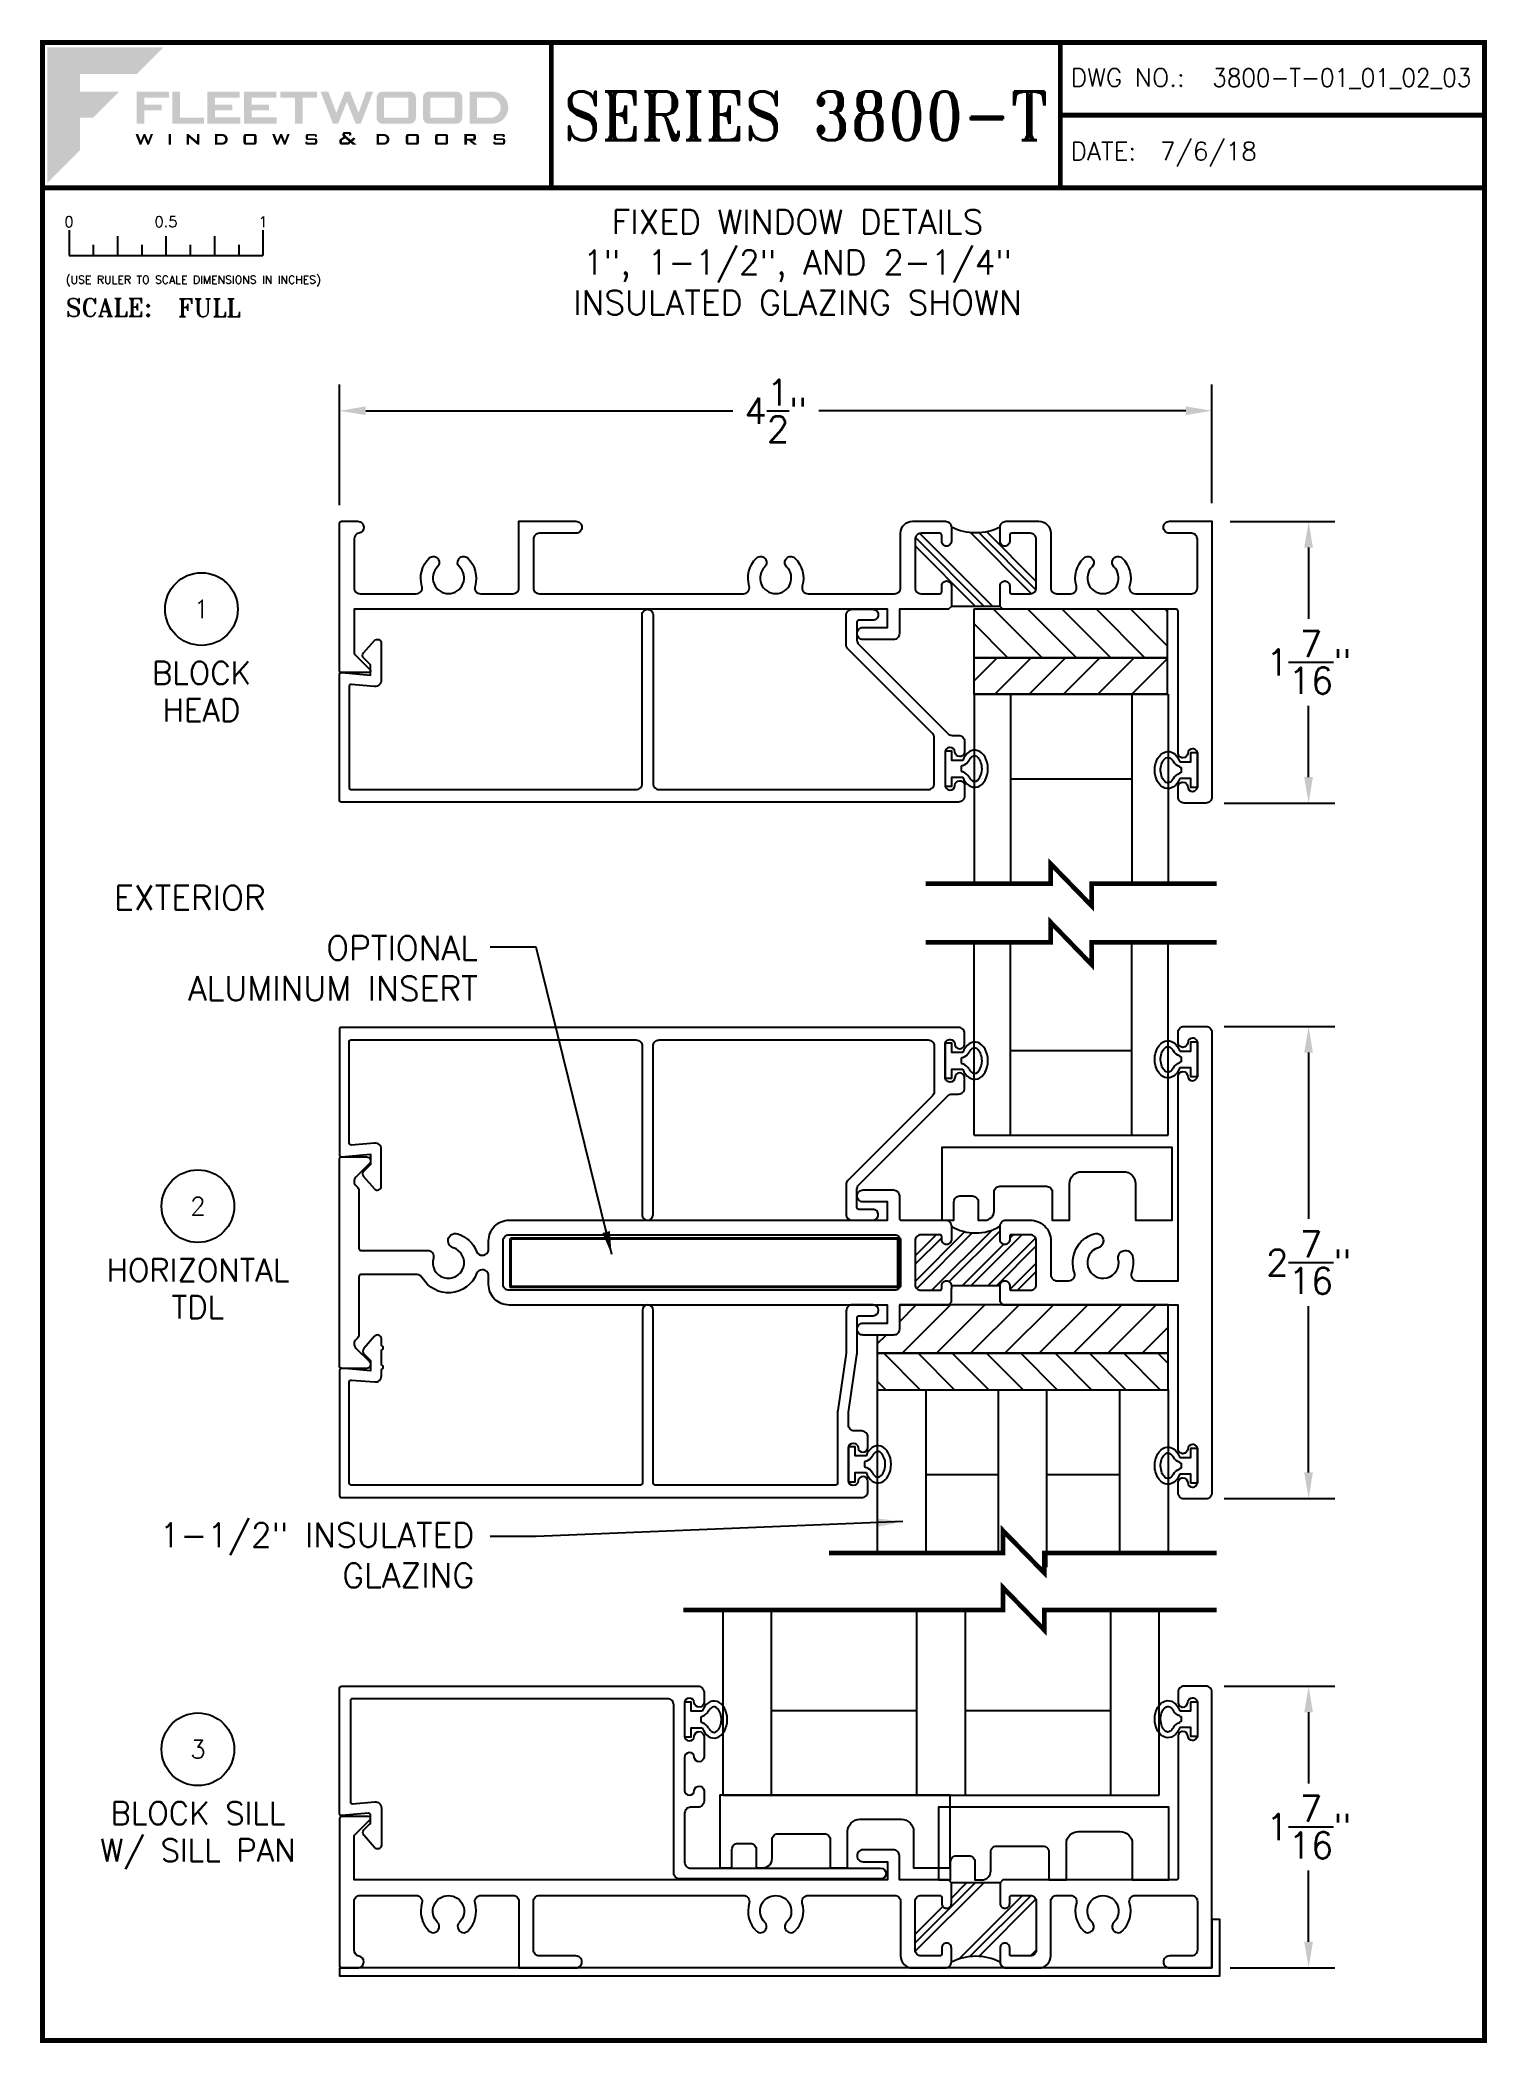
# Paper-space layout 'DETAIL 1 & 2 & 3' of a CAD drawing. Extents: x 0.3 to 7.8, y 0.1 to 10.4.
# The model-space entities are those that its viewports show. They can reach past a viewport. Long polylines and large blocks are cut down to what shows.
import ezdxf
from ezdxf.enums import TextEntityAlignment as Align

# ---------------------------------------------------------------- set-up
doc = ezdxf.new("R2010")
doc.units = 0
doc.header["$MEASUREMENT"] = 0
doc.layers.get('0').update_dxf_attribs({"linetype": 'CONTINUOUS'})
doc.layers.get('Defpoints').update_dxf_attribs({"linetype": 'CONTINUOUS'})
for name, color, linetype in [('ALUM-RED', 1, 'CONTINUOUS'), ('Ballons', 7, 'CONTINUOUS'), ('DIM', 7, 'CONTINUOUS'), ('FRAME', 1, 'CONTINUOUS'), ('GLASS', 7, 'CONTINUOUS'), ('MISC.', 7, 'CONTINUOUS'), ('PROFILE NUMBER', 150, 'CONTINUOUS'), ('SETTING BLOCKS', 7, 'CONTINUOUS'), ('SETTING_BLOCK', 4, 'CONTINUOUS'), ('TEXT', 7, 'CONTINUOUS')]:
    doc.layers.add(name, color=color, linetype=linetype)
doc.layers.add('VP', color=40, linetype='CONTINUOUS', plot=False)
doc.layers.get('VP').off()
doc.styles.add('ROMANS', font='romans')
doc.styles.add('ROMANT', font='romant')
doc.styles.add('SIMPLEX-094', font='simplex.shx', dxfattribs={"height": 0.094})
doc.styles.get("Standard").update_dxf_attribs({"font": 'simplex.shx'})
doc.dimstyles.new('FULL SCALE', dxfattribs={"dimscale": 0.75, "dimtxt": 0.18, "dimasz": 0.18, "dimexe": 0.18, "dimexo": 0.125, "dimgap": 0.09, "dimtad": 0, "dimtih": 1, "dimtoh": 1, "dimdec": 4, "dimzin": 0, "dimdsep": 46, "dimlunit": 4, "dimtxsty": 'Standard', "dimcen": 0.09, "dimadec": 0, "dimazin": 0, "dimtfac": 1, "dimtdec": 4, "dimtofl": 0, "dimtmove": 0, "dimatfit": 3, "dimfxl": 0, "dimtolj": 1, "dimtzin": 0, "dimarcsym": 0})
doc.dimstyles.new('WES', dxfattribs={"dimscale": 2, "dimtxt": 0.078, "dimasz": 0.06, "dimexe": 0.06, "dimexo": 0.031, "dimgap": 0.039, "dimtad": 0, "dimtih": 1, "dimtoh": 1, "dimdec": 4, "dimzin": 0, "dimdsep": 46, "dimlunit": 4, "dimtxsty": 'Standard', "dimcen": 0.09, "dimadec": 0, "dimazin": 0, "dimtfac": 1, "dimtdec": 4, "dimtofl": 0, "dimtmove": 0, "dimatfit": 3, "dimfxl": 0, "dimtolj": 1, "dimtzin": 0, "dimarcsym": 0})

# ---------------------------------------------------------------- blocks, each defined once
blk = doc.blocks.new('Fleetwood_Logo_6-10-15')
h = blk.add_hatch(color=154)
h.dxf.hatch_style = 1
h.paths.add_polyline_path([(0.2526, -0.0017), (0.0019, -0.0017), (0.0019, -0.2942), (0.0725, -0.2236), (0.0725, -0.1535), (0.1007, -0.1535), (0.1567, -0.0976), (0.0725, -0.0976), (0.0725, -0.0596), (0.1946, -0.0596)])
h = blk.add_hatch(color=251)
h.dxf.hatch_style = 1
h.paths.add_polyline_path([(0.2487, -0.1256), (0.2112, -0.1256), (0.2112, -0.1102), (0.2647, -0.1102), (0.2647, -0.0976), (0.1946, -0.0976), (0.1946, -0.1667), (0.2112, -0.1667), (0.2112, -0.1377), (0.2487, -0.1377)])
h = blk.add_hatch(color=251)
h.dxf.hatch_style = 1
h.paths.add_polyline_path([(0.2886, -0.0976), (0.272, -0.0976), (0.272, -0.1667), (0.3401, -0.1667), (0.3401, -0.1535), (0.2886, -0.1535)])
h = blk.add_hatch(color=251)
h.dxf.hatch_style = 1
h.paths.add_polyline_path([(0.4175, -0.0976), (0.3474, -0.0976), (0.3474, -0.1667), (0.4185, -0.1667), (0.4185, -0.1534), (0.364, -0.1534), (0.364, -0.1377), (0.4015, -0.1377), (0.4015, -0.1256), (0.364, -0.1256), (0.364, -0.1102), (0.4175, -0.1102)])
h = blk.add_hatch(color=251)
h.dxf.hatch_style = 1
h.paths.add_polyline_path([(0.4965, -0.0976), (0.4264, -0.0976), (0.4264, -0.1667), (0.4975, -0.1667), (0.4975, -0.1534), (0.443, -0.1534), (0.443, -0.1377), (0.4804, -0.1377), (0.4804, -0.1256), (0.443, -0.1256), (0.443, -0.1102), (0.4965, -0.1102)])
h = blk.add_hatch(color=251)
h.dxf.hatch_style = 1
h.paths.add_polyline_path([(0.5842, -0.0976), (0.5054, -0.0976), (0.5054, -0.1102), (0.5365, -0.1102), (0.5365, -0.1667), (0.5531, -0.1667), (0.5531, -0.1102), (0.5842, -0.1102)])
h = blk.add_hatch(color=251)
h.dxf.hatch_style = 1
h.paths.add_polyline_path([(0.6089, -0.0976), (0.5921, -0.0976), (0.6188, -0.1667), (0.63, -0.1667), (0.6489, -0.1192), (0.6679, -0.1667), (0.6789, -0.1667), (0.7056, -0.0976), (0.6908, -0.0976), (0.6742, -0.1433), (0.6558, -0.0976), (0.6446, -0.0976), (0.6261, -0.1433)])
h = blk.add_hatch(color=251)
h.dxf.hatch_style = 1
h.paths.add_polyline_path([(0.7853, -0.0976), (0.726, -0.0976, 0.414214), (0.7133, -0.1102), (0.7133, -0.154, 0.414214), (0.726, -0.1667), (0.7853, -0.1667, 0.414214), (0.798, -0.154), (0.798, -0.1102, 0.414214)])
h.paths.add_polyline_path([(0.7819, -0.1102), (0.7819, -0.154), (0.7294, -0.154), (0.7294, -0.1102)], flags=16)
h = blk.add_hatch(color=251)
h.dxf.hatch_style = 1
h.paths.add_polyline_path([(0.8856, -0.0976), (0.8262, -0.0976, 0.414214), (0.8136, -0.1102), (0.8136, -0.154, 0.414214), (0.8262, -0.1667), (0.8856, -0.1667, 0.414214), (0.8982, -0.154), (0.8982, -0.1102, 0.414214)])
h.paths.add_polyline_path([(0.8822, -0.1102), (0.8822, -0.154), (0.8296, -0.154), (0.8296, -0.1102)], flags=16)
h = blk.add_hatch(color=251)
h.dxf.hatch_style = 1
h.paths.add_polyline_path([(0.9632, -0.0976), (0.914, -0.0976), (0.914, -0.1667), (0.9632, -0.1667, 1)])
h.paths.add_polyline_path([(0.9301, -0.1102), (0.9593, -0.1102, -1), (0.9593, -0.154), (0.9301, -0.154)], flags=16)
h = blk.add_hatch(color=7)
h.dxf.hatch_style = 1
h.paths.add_polyline_path([(0.2301, -0.1891), (0.2251, -0.1891), (0.2196, -0.2043), (0.2134, -0.1891), (0.2097, -0.1891), (0.2035, -0.2043), (0.1978, -0.1891), (0.1922, -0.1891), (0.2011, -0.2121), (0.2048, -0.2121), (0.2112, -0.1963), (0.2175, -0.2121), (0.2212, -0.2121)])
h = blk.add_hatch(color=7)
h.dxf.hatch_style = 1
h.paths.add_polyline_path([(0.2691, -0.1891), (0.2637, -0.1891), (0.2637, -0.2118), (0.2637, -0.2121), (0.2691, -0.2121)])
h = blk.add_hatch(color=7)
h.dxf.hatch_style = 1
h.paths.add_polyline_path([(0.3077, -0.1964), (0.3259, -0.2121), (0.3298, -0.2121), (0.3298, -0.1891), (0.325, -0.1891), (0.325, -0.2047), (0.3067, -0.1891), (0.3029, -0.1891), (0.3029, -0.2121), (0.3077, -0.2121)])
h = blk.add_hatch(color=7)
h.dxf.hatch_style = 1
h.paths.add_polyline_path([(0.3801, -0.1891), (0.3637, -0.1891), (0.3637, -0.2121), (0.3801, -0.2121, 1)])
h.paths.add_polyline_path([(0.3691, -0.2079), (0.3691, -0.1933), (0.3788, -0.1933, -1), (0.3788, -0.2079)], flags=16)
h = blk.add_hatch(color=7)
h.dxf.hatch_style = 1
h.paths.add_polyline_path([(0.4537, -0.2079), (0.4537, -0.1933, 0.414214), (0.4495, -0.1891), (0.4297, -0.1891, 0.414214), (0.4255, -0.1933), (0.4255, -0.2079, 0.414214), (0.4297, -0.2121), (0.4495, -0.2121, 0.414214)])
h.paths.add_polyline_path([(0.4308, -0.2079), (0.4308, -0.1933), (0.4484, -0.1933), (0.4484, -0.2079)], flags=16)
h = blk.add_hatch(color=7)
h.dxf.hatch_style = 1
h.paths.add_polyline_path([(0.5253, -0.1891), (0.5203, -0.1891), (0.5148, -0.2043), (0.5087, -0.1891), (0.5049, -0.1891), (0.4988, -0.2043), (0.493, -0.1891), (0.4874, -0.1891), (0.4963, -0.2121), (0.5001, -0.2121), (0.5064, -0.1963), (0.5127, -0.2121), (0.5164, -0.2121)])
h = blk.add_hatch(color=7)
h.dxf.hatch_style = 1
h.paths.add_polyline_path([(0.5801, -0.1891), (0.5643, -0.1891, 0.414214), (0.56, -0.1933), (0.56, -0.1981, 0.414214), (0.5643, -0.2024), (0.58, -0.2024), (0.58, -0.2078), (0.5637, -0.2078), (0.5637, -0.2052), (0.5591, -0.2062), (0.5591, -0.2078, 0.414214), (0.5634, -0.2121), (0.5805, -0.2121, 0.414214), (0.5848, -0.2078), (0.5848, -0.2024, 0.414214), (0.5805, -0.1982), (0.5648, -0.1982), (0.5648, -0.193), (0.5798, -0.193), (0.5798, -0.1958), (0.5843, -0.1948), (0.5843, -0.1933, 0.414214)])
h = blk.add_hatch(color=7)
h.dxf.hatch_style = 1
h.paths.add_polyline_path([(0.645, -0.1913, -0.222262), (0.6447, -0.1906), (0.6447, -0.1892), (0.6535, -0.1892), (0.6535, -0.193), (0.6587, -0.1918), (0.6587, -0.189, 0.414214), (0.6544, -0.1847), (0.6437, -0.1847, 0.414214), (0.6394, -0.189), (0.6394, -0.1922, 0.222262), (0.6407, -0.1948), (0.6415, -0.1955), (0.6345, -0.1998, 0.260684), (0.6329, -0.2027), (0.6329, -0.2078, 0.414214), (0.6372, -0.2121), (0.6514, -0.2121, 0.17577), (0.6536, -0.2113), (0.657, -0.2085), (0.6614, -0.2121), (0.6699, -0.2121), (0.6613, -0.2049), (0.6676, -0.1997), (0.6637, -0.1964), (0.6574, -0.2017)])
h.paths.add_polyline_path([(0.6532, -0.2052), (0.6509, -0.2072, -0.17577), (0.6502, -0.2074), (0.6382, -0.2074), (0.6382, -0.2033, -0.260684), (0.6387, -0.2025), (0.6451, -0.1985)], flags=16)
h = blk.add_hatch(color=7)
h.dxf.hatch_style = 1
h.paths.add_polyline_path([(0.7294, -0.1891), (0.713, -0.1891), (0.713, -0.2121), (0.7294, -0.2121, 1)])
h.paths.add_polyline_path([(0.7184, -0.2079), (0.7184, -0.1933), (0.7281, -0.1933, -1), (0.7281, -0.2079)], flags=16)
h = blk.add_hatch(color=7)
h.dxf.hatch_style = 1
h.paths.add_polyline_path([(0.8045, -0.2079), (0.8045, -0.1933, 0.414214), (0.8003, -0.1891), (0.7805, -0.1891, 0.414214), (0.7763, -0.1933), (0.7763, -0.2079, 0.414214), (0.7805, -0.2121), (0.8003, -0.2121, 0.414214)])
h.paths.add_polyline_path([(0.7816, -0.2079), (0.7816, -0.1933), (0.7992, -0.1933), (0.7992, -0.2079)], flags=16)
h = blk.add_hatch(color=7)
h.dxf.hatch_style = 1
h.paths.add_polyline_path([(0.8678, -0.2079), (0.8678, -0.1933, 0.414214), (0.8636, -0.1891), (0.8438, -0.1891, 0.414214), (0.8396, -0.1933), (0.8396, -0.2079, 0.414214), (0.8438, -0.2121), (0.8636, -0.2121, 0.414214)])
h.paths.add_polyline_path([(0.8449, -0.2079), (0.8449, -0.1933), (0.8624, -0.1933), (0.8624, -0.2079)], flags=16)
h = blk.add_hatch(color=7)
h.dxf.hatch_style = 1
h.paths.add_polyline_path([(0.9277, -0.1993), (0.9277, -0.1933, 0.414214), (0.9235, -0.1891), (0.9028, -0.1891), (0.9028, -0.2121), (0.9082, -0.2121), (0.9082, -0.2035), (0.9131, -0.2035), (0.9224, -0.2121), (0.9303, -0.2121), (0.9197, -0.2035), (0.9235, -0.2035, 0.414214)])
h.paths.add_polyline_path([(0.9082, -0.1993), (0.9082, -0.1933), (0.9214, -0.1933, -0.414214), (0.9224, -0.1943), (0.9224, -0.1983, -0.414214), (0.9214, -0.1993)], flags=16)
h = blk.add_hatch(color=7)
h.dxf.hatch_style = 1
h.paths.add_polyline_path([(0.9867, -0.1982), (0.971, -0.1982), (0.971, -0.193), (0.9859, -0.193), (0.9859, -0.1958), (0.9905, -0.1948), (0.9905, -0.1933, 0.414214), (0.9863, -0.1891), (0.9705, -0.1891, 0.414214), (0.9662, -0.1933), (0.9662, -0.1981, 0.414214), (0.9705, -0.2024), (0.9862, -0.2024), (0.9862, -0.2078), (0.9699, -0.2078), (0.9699, -0.2052), (0.9653, -0.2062), (0.9653, -0.2078, 0.414214), (0.9696, -0.2121), (0.9867, -0.2121, 0.414214), (0.991, -0.2078), (0.991, -0.2024, 0.414214)])
blk = doc.blocks.new('A-SIZE_P')
at = {"const_width": 0.025}
blk.add_lwpolyline([(0.313, 0.125), (7.751, 0.125), (7.751, 10.437), (0.313, 10.437)], close=True, dxfattribs=at)
for points in [[(2.938, 10.437), (2.938, 9.687)], [(5.563, 10.437), (5.563, 9.687)], [(5.563, 10.062), (7.751, 10.062)], [(0.313, 9.687), (7.751, 9.687)]]:
    blk.add_lwpolyline(points, dxfattribs=at)
at = {"xscale": 2.387023416083395, "yscale": 2.387023416083395, "zscale": 2.387023416083395}
blk.add_blockref('Fleetwood_Logo_6-10-15', (0.334, 10.416), dxfattribs=at)
for s, style, p in [('DWG NO.:', 'SIMPLEX-094', (5.617, 10.209)), ('DATE:', 'SIMPLEX-094', (5.616, 9.829)), ('SCALE:', 'ROMANT', (0.433, 9.022))]:
    blk.add_text(s, height=0.094, dxfattribs=dict(style=style)).set_placement(p)
for tag, p, style in [('DWG_NO', (6.346, 10.209), 'SIMPLEX-094'), ('DATE', (6.077, 9.829), 'SIMPLEX-094'), ('SCALE', (1.011, 9.02), 'ROMANT')]:
    blk.add_attdef(tag, p, '', height=0.094, dxfattribs=dict(style=style))
for tag, height, style, width, p, p2 in [('DWG_NO_F', 0.094, 'SIMPLEX-094', 1.745692, (6.347, 10.209), (7.683, 10.209)), ('PRODUCT', 0.25, 'ROMANT', 1.390728, (3.001, 9.934), (5.5, 9.934))]:
    blk.add_attdef(tag, text='', height=height, dxfattribs=dict(style=style, width=width)).set_placement(p, p2, align=Align.FIT)
blk = doc.blocks.new('*D119')
at = {"layer": 'Defpoints', "color": 0}
for p in [(6.314, 5.359), (6.314, 2.922), (6.844, 2.922)]:
    blk.add_point(p, dxfattribs=at)
at = {"layer": 'DIM', "color": 0, "lineweight": -2}
for p, q in [((6.408, 5.359), (6.979, 5.359)), ((6.844, 5.224), (6.844, 4.365)), ((6.844, 3.057), (6.844, 3.915)), ((6.408, 2.922), (6.979, 2.922))]:
    blk.add_line(p, q, dxfattribs=at)
at = {"layer": 'DIM', "color": 0}
for points in [[(6.821, 5.224), (6.866, 5.224), (6.844, 5.359)], [(6.821, 3.057), (6.866, 3.057), (6.844, 2.922)]]:
    blk.add_solid(points, dxfattribs=at)
at = {"layer": 'DIM', "color": 0, "insert": (6.844, 4.14), "char_height": 0.135, "attachment_point": 5}
blk.add_mtext('\\A1;2{\\H1.000000x;\\S7/16;}"', dxfattribs=at)
blk = doc.blocks.new('*D120')
at = {"layer": 'Defpoints', "color": 0}
for p in [(6.314, 1.954), (6.345, 0.5), (6.844, 0.5)]:
    blk.add_point(p, dxfattribs=at)
at = {"layer": 'DIM', "color": 0, "lineweight": -2}
for p, q in [((6.408, 1.954), (6.979, 1.954)), ((6.844, 1.819), (6.844, 1.452)), ((6.844, 0.635), (6.844, 1.002)), ((6.439, 0.5), (6.979, 0.5))]:
    blk.add_line(p, q, dxfattribs=at)
at = {"layer": 'DIM', "color": 0}
for points in [[(6.821, 1.819), (6.866, 1.819), (6.844, 1.954)], [(6.821, 0.635), (6.866, 0.635), (6.844, 0.5)]]:
    blk.add_solid(points, dxfattribs=at)
at = {"layer": 'DIM', "color": 0, "insert": (6.844, 1.227), "char_height": 0.135, "attachment_point": 5}
blk.add_mtext('\\A1;1{\\H1x;\\S7/16;}"', dxfattribs=at)
blk = doc.blocks.new('*D121')
at = {"layer": 'Defpoints', "color": 0}
for p in [(6.345, 7.965), (6.314, 6.511), (6.844, 6.511)]:
    blk.add_point(p, dxfattribs=at)
at = {"layer": 'DIM', "color": 0, "lineweight": -2}
for p, q in [((6.439, 7.965), (6.979, 7.965)), ((6.844, 7.83), (6.844, 7.463)), ((6.844, 6.646), (6.844, 7.013)), ((6.408, 6.511), (6.979, 6.511))]:
    blk.add_line(p, q, dxfattribs=at)
at = {"layer": 'DIM', "color": 0}
for points in [[(6.821, 7.83), (6.866, 7.83), (6.844, 7.965)], [(6.821, 6.646), (6.866, 6.646), (6.844, 6.511)]]:
    blk.add_solid(points, dxfattribs=at)
at = {"layer": 'DIM', "color": 0, "insert": (6.844, 7.238), "char_height": 0.135, "attachment_point": 5}
blk.add_mtext('\\A1;1{\\H1.000000x;\\S7/16;}"', dxfattribs=at)
blk = doc.blocks.new('*D122')
at = {"layer": 'Defpoints', "color": 0}
for p in [(6.345, 8.536), (6.345, 7.965), (1.845, 7.955)]:
    blk.add_point(p, dxfattribs=at)
at = {"layer": 'DIM', "color": 0, "lineweight": -2}
for p, q in [((1.845, 8.049), (1.845, 8.671)), ((6.345, 8.059), (6.345, 8.671)), ((1.98, 8.536), (3.873, 8.536)), ((6.21, 8.536), (4.317, 8.536))]:
    blk.add_line(p, q, dxfattribs=at)
at = {"layer": 'DIM', "color": 0}
for points in [[(1.98, 8.559), (1.98, 8.514), (1.845, 8.536)], [(6.21, 8.559), (6.21, 8.514), (6.345, 8.536)]]:
    blk.add_solid(points, dxfattribs=at)
at = {"layer": 'DIM', "color": 0, "insert": (4.095, 8.536), "char_height": 0.135, "attachment_point": 5}
blk.add_mtext('\\A1;4{\\H1.000000x;\\S1/2;}"', dxfattribs=at)
blk = doc.blocks.new('sectball')
blk.add_circle((0, 0), 0.125)
blk.add_attdef('NO', text='', height=0.062).set_placement((0, 0), align=Align.MIDDLE_CENTER)
for tag, p in [('LINE1', (0, -0.2588)), ('LINE2', (0, -0.3864)), ('LINE3', (0, -0.5214))]:
    blk.add_attdef(tag, text='', height=0.078).set_placement(p, align=Align.CENTER)
blk = doc.blocks.new('Full')
for p, q in [((0.137, -0.219), (0.137, -0.35)), ((0.262, -0.294), (0.262, -0.35)), ((0.387, -0.249), (0.387, -0.35)), ((0.512, -0.294), (0.512, -0.35)), ((0.637, -0.249), (0.637, -0.35)), ((0.762, -0.294), (0.762, -0.35)), ((0.887, -0.249), (0.887, -0.35)), ((1.012, -0.294), (1.012, -0.35)), ((1.137, -0.219), (1.137, -0.35)), ((0.137, -0.35), (1.137, -0.35))]:
    blk.add_line(p, q)
for s, p in [('0', (0.137, -0.219)), ('0.5', (0.637, -0.219)), ('1', (1.137, -0.219))]:
    blk.add_text(s, height=0.055).set_placement(p, align=Align.BOTTOM_CENTER)
at = {"style": 'ROMANS'}
blk.add_text('(USE RULER TO SCALE DIMENSIONS IN INCHES)', height=0.04115, dxfattribs=at).set_placement((0.12, -0.495))
blk = doc.blocks.new('3801 1 INCH GLASS STOP')
blk.add_lwpolyline([(2.741, 0.327, -0.414214), (2.769, 0.299, -0.414214), (2.741, 0.271), (2.669, 0.271, 0.414214), (2.659, 0.261), (2.659, 0.167, 0.198912), (2.668, 0.145), (3.128, -0.315, 0.198912), (3.15, -0.324), (3.183, -0.324, -0.414214), (3.214, -0.355), (3.214, -0.408, -0.414214), (3.189, -0.433, -0.399638), (3.164, -0.41, 0.400364), (3.139, -0.386, 0.414214), (3.114, -0.411), (3.114, -0.581, 0.414214), (3.139, -0.606), (3.139, -0.606, 0.399638), (3.164, -0.582, -0.399638), (3.189, -0.558, -0.414214), (3.214, -0.583), (3.214, -0.637, -0.414214), (3.183, -0.668), (-0.001, -0.668, -0.414214), (-0.011, -0.658), (-0.011, -0.01, -0.440011), (0, 0), (0.149, -0.013), (0.149, 0.04), (0.115, 0.074, -0.395486), (0.114, 0.102), (0.17, 0.165, -0.691708), (0.205, 0.152), (0.205, -0.04, -0.440011), (0.171, -0.071), (0.05, -0.061, 0.440011), (0.039, -0.071), (0.039, -0.593, 0.414214), (0.049, -0.603), (1.52, -0.603, 0.414214), (1.551, -0.572), (1.551, 0.299, -0.414214), (1.579, 0.327, -0.414214), (1.607, 0.299), (1.607, -0.572, 0.414214), (1.638, -0.603), (3.027, -0.603, 0.414214), (3.058, -0.572), (3.058, -0.337, 0.198912), (3.049, -0.315), (2.612, 0.122, -0.198912), (2.603, 0.144), (2.603, 0.296, -0.414214), (2.634, 0.327)], format="xyb", close=True)
blk = doc.blocks.new('3806 MULLION')
h = blk.add_hatch()
h.set_pattern_fill('ANSI32', color=256, scale=0.25, style=0)
h.set_pattern_definition([(45, (-1.96831, -4.979215), (-0.0662913, 0.0662913), []), (45, (-1.92411, -4.979215), (-0.0662913, 0.0662913), [])])
h.paths.add_polyline_path([(-1.369, 0.094, -0.414214), (-1.394, 0.118), (-1.394, 0.134, 0.414214), (-1.404, 0.144), (-1.5, 0.144, 0.414214), (-1.531, 0.113), (-1.531, -0.113, 0.414214), (-1.5, -0.143), (-1.404, -0.143, 0.414214), (-1.394, -0.133), (-1.394, -0.118, -0.414214), (-1.369, -0.094, -0.414214), (-1.344, -0.118), (-1.093, -0.118, -0.414214), (-1.068, -0.094, -0.414214), (-1.043, -0.118), (-1.043, -0.133, 0.414214), (-1.033, -0.143), (-0.937, -0.143, 0.414214), (-0.906, -0.113), (-0.906, 0.113, 0.414214), (-0.937, 0.144), (-1.033, 0.144, 0.414214), (-1.043, 0.134), (-1.043, 0.118, -0.414214), (-1.068, 0.094, -0.414214), (-1.093, 0.118), (-1.093, 0.188, -0.275826), (-1.344, 0.188), (-1.344, 0.118, -0.414214)])
for p, q in [((-1.344, -0.118), (-1.093, -0.118)), ((-1.344, -0.203), (-1.344, -0.133))]:
    blk.add_line(p, q)
for points in [[(-1.093, -0.133), (-1.093, -0.118, -0.414214), (-1.068, -0.094, -0.414214), (-1.043, -0.118), (-1.043, -0.133, 0.414214), (-1.033, -0.143), (-0.937, -0.143, 0.414214), (-0.906, -0.113), (-0.906, 0.113, 0.414214), (-0.937, 0.144), (-1.033, 0.144, 0.414214), (-1.043, 0.134), (-1.043, 0.118, -0.414214), (-1.068, 0.094, -0.414214), (-1.093, 0.118), (-1.093, 0.188, -0.414214), (-1.062, 0.219), (-0.937, 0.219, -0.414214), (-0.831, 0.113), (-0.831, -0.062, 0.414214), (-0.8, -0.094), (-0.738, -0.094, 0.517938), (-0.709, -0.052, -0.42659), (-0.608, 0.149, -0.510157), (-0.56, 0.113), (-0.56, 0.112, -0.323599), (-0.586, 0.077, 2.284894), (-0.483, 0.018, -0.323599), (-0.466, 0.058), (-0.465, 0.058, -0.510157), (-0.41, 0.035, -0.142368), (-0.415, -0.052, 0.517938), (-0.386, -0.094), (-0.175, -0.094), (-0.175, 0.91), (-0.175, 0.961, -0.414214), (-0.15, 0.986, -0.399638), (-0.125, 0.962, 0.399638), (-0.1, 0.939), (-0.1, 0.939, 0.414214), (-0.075, 0.964), (-0.075, 1.134, 0.414214), (-0.1, 1.159), (-0.1, 1.159, 0.399638), (-0.125, 1.135, -0.399638), (-0.15, 1.111), (-0.15, 1.111, -0.414214), (-0.175, 1.136), (-0.175, 1.188, -0.414214), (-0.144, 1.219), (-0.031, 1.219, -0.414214), (0, 1.188), (0, 0), (0, -1.188, -0.414214), (-0.031, -1.219), (-0.144, -1.219, -0.414214), (-0.175, -1.188), (-0.175, -1.136, -0.414214), (-0.15, -1.111), (-0.15, -1.111, -0.399638), (-0.125, -1.135, 0.399638), (-0.1, -1.159), (-0.1, -1.159, 0.414214), (-0.075, -1.133), (-0.075, -0.964, 0.414214), (-0.1, -0.938), (-0.1, -0.938, 0.399638), (-0.125, -0.962, -0.399638), (-0.15, -0.986, -0.414214), (-0.175, -0.961), (-0.175, -0.909), (-0.175, -0.219), (-1.078, -0.219), (-1.093, -0.203)], [(-3.625, -0.143, -0.414214), (-3.656, -0.113), (-3.656, 0.113, -0.414214), (-3.625, 0.144), (-1.637, 0.144, -0.414214), (-1.606, 0.113), (-1.606, -0.113, -0.414214), (-1.637, -0.143)]]:
    blk.add_lwpolyline(points, format="xyb", close=True)
blk.add_lwpolyline([(-1.344, -0.203), (-1.359, -0.219), (-1.612, -0.219), (-1.612, -0.344, -0.414214), (-1.643, -0.374), (-1.799, -0.374, -0.414214), (-1.83, -0.344, -0.414214), (-1.799, -0.312), (-1.674, -0.312), (-1.674, -0.219), (-3.625, -0.219, -0.414214), (-3.731, -0.113), (-3.731, -0.068, 0.414214), (-3.762, -0.037), (-3.764, -0.037, 0.308174), (-3.793, -0.057, -0.627979), (-4.073, -0.078, 0.267949), (-4.1, -0.062), (-4.39, -0.062, 0.414214), (-4.4, -0.072), (-4.4, -0.37, -0.237131), (-4.413, -0.395, 0.457629), (-4.416, -0.441), (-4.346, -0.511, -0.668179), (-4.36, -0.546), (-4.49, -0.546, -0.414214), (-4.5, -0.535), (-4.5, 0), (-4.5, 0.536, -0.414214), (-4.49, 0.546), (-4.36, 0.546, -0.668179), (-4.346, 0.511), (-4.416, 0.441, 0.457629), (-4.413, 0.395, -0.237131), (-4.4, 0.37), (-4.4, 0.073, 0.414214), (-4.39, 0.063), (-4.045, 0.063, -0.500407), (-4.016, 0.023, 2.386509), (-3.914, 0.077, -0.326072), (-3.94, 0.113, -0.502305), (-3.892, 0.149, -0.227368), (-3.793, 0.057, 0.308174), (-3.764, 0.038), (-3.762, 0.038, 0.414214), (-3.731, 0.069), (-3.731, 0.113, -0.414214), (-3.625, 0.219), (-1.674, 0.219), (-1.674, 0.313), (-1.799, 0.313, -0.414214), (-1.83, 0.344, -0.414214), (-1.799, 0.375), (-1.643, 0.375, -0.414214), (-1.612, 0.344), (-1.612, 0.228, 0.414214), (-1.602, 0.219), (-1.375, 0.219, -0.414214), (-1.344, 0.188), (-1.344, 0.118, -0.414214), (-1.369, 0.094, -0.414214), (-1.394, 0.118), (-1.394, 0.134, 0.414214), (-1.404, 0.144), (-1.5, 0.144, 0.414214), (-1.531, 0.113), (-1.531, -0.113, 0.414214), (-1.5, -0.143), (-1.404, -0.143, 0.414214), (-1.394, -0.133), (-1.394, -0.118, -0.414214), (-1.369, -0.094, -0.414214), (-1.344, -0.118), (-1.344, -0.133)], format="xyb")
blk.add_arc((-1.219, 0.398), 0.245, 239.1595, 300.8405)
blk = doc.blocks.new('A$C3BF656AD')
at = {"layer": 'SETTING BLOCKS'}
h = blk.add_hatch(dxfattribs=at)
h.set_pattern_fill('ANSI31', color=256, scale=0.25, angle=90, style=0)
h.set_pattern_definition([(135, (0.820812, -8.054306), (-0.02209709, -0.02209709), [])])
h.paths.add_polyline_path([(0, 0.0625), (0.25, 0.0625), (0.25, 0.1095), (0, 0.1095)])
h = blk.add_hatch(dxfattribs=at)
h.set_pattern_fill('ANSI31', color=256, scale=0.25, style=0)
h.set_pattern_definition([(45, (-2.098375, -8.085556), (-0.02209709, 0.02209709), [])])
h.paths.add_polyline_path([(0, 0), (0.25, 0), (0.25, 0.0625), (0, 0.0625)])
for points in [[(0, 0.0625), (0, 0.1095), (0.25, 0.1095), (0.25, 0.0625)], [(0, 0), (0, 0.0625), (0.25, 0.0625), (0.25, 0)]]:
    blk.add_lwpolyline(points, close=True, dxfattribs=at)
blk = doc.blocks.new('*U144')
at = {"layer": 'PROFILE NUMBER', "color": 5}
for p, q in [((-0.016, 0.092), (-0.013, 0.083)), ((-0.013, 0.083), (0.013, 0.083)), ((0.013, 0.083), (0.016, 0.092))]:
    blk.add_line(p, q, dxfattribs=at)
blk.add_lwpolyline([(-0.043, 0.091), (-0.043, 0.034), (-0.09, 0.034), (-0.09, 0), (0.09, 0), (0.09, 0.034), (0.043, 0.034), (0.043, 0.091)], dxfattribs=at)
for centre, start, end in [((-0.073, 0.071), 19.8289, 61.175), ((0.073, 0.071), 118.7633, 160.1945)]:
    blk.add_arc(centre, 0.06, start, end, dxfattribs=at)
blk.add_ellipse((0, 0.152), major_axis=(-0.0958, 0), ratio=0.712114, start_param=2.033109, end_param=7.391692, dxfattribs=at)
blk.add_open_spline([(0.044, 0.124), (0.053, 0.129), (0.059, 0.135), (0.069, 0.15), (0.068, 0.157), (0.049, 0.179), (0.027, 0.189), (-0.021, 0.191), (-0.045, 0.181), (-0.067, 0.16), (-0.068, 0.152), (-0.061, 0.137), (-0.054, 0.129), (-0.044, 0.124)], degree=3, knots=[2.2211, 2.2211, 2.2211, 2.2211, 2.727733, 2.727733, 3.7005, 3.7005, 4.673268, 4.673268, 5.646035, 5.646035, 6.618803, 6.618803, 7.203997, 7.203997, 7.203997, 7.203997], dxfattribs=at)
blk = doc.blocks.new('3809 BLOCK FRAME')
h = blk.add_hatch()
h.set_pattern_fill('PLAST', color=256, angle=45, style=0)
h.set_pattern_definition([(45, (-4.25098, -6.643), (-0.176777, 0.176777), []), (45, (-4.27308, -6.6209), (-0.176777, 0.176777), []), (45, (-4.29517, -6.5988), (-0.176777, 0.176777), [])])
edge = h.paths.add_edge_path()
edge.add_arc((-0.937, 0.093), 0.031, 270, 360, ccw=False)
edge.add_line((-0.937, 0.062), (-1.033, 0.062))
edge.add_arc((-1.033, 0.072), 0.01, 180, 270, ccw=False)
edge.add_line((-1.043, 0.072), (-1.043, 0.103))
edge.add_arc((-1.068, 0.103), 0.025, 360, 450)
edge.add_arc((-1.068, 0.103), 0.025, 90, 180)
edge.add_line((-1.093, 0.103), (-1.093, 0.031))
edge.add_arc((-1.218, -0.221), 0.281, 63.5092, 116.4908)
edge.add_line((-1.344, 0.031), (-1.344, 0.103))
edge.add_arc((-1.369, 0.103), 0.025, 0, 90)
edge.add_arc((-1.369, 0.103), 0.025, 90, 180)
edge.add_line((-1.394, 0.103), (-1.394, 0.072))
edge.add_arc((-1.404, 0.072), 0.01, 270, 360, ccw=False)
edge.add_line((-1.404, 0.062), (-1.5, 0.062))
edge.add_arc((-1.5, 0.093), 0.031, 180, 270, ccw=False)
edge.add_line((-1.531, 0.093), (-1.531, 0.343))
edge.add_arc((-1.5, 0.343), 0.031, 90, 180, ccw=False)
edge.add_line((-1.5, 0.374), (-1.404, 0.374))
edge.add_arc((-1.404, 0.364), 0.01, 0, 90, ccw=False)
edge.add_line((-1.394, 0.364), (-1.394, 0.333))
edge.add_arc((-1.369, 0.333), 0.025, 180, 270)
edge.add_arc((-1.369, 0.333), 0.025, 270, 360)
edge.add_line((-1.344, 0.333), (-1.344, 0.439))
edge.add_line((-1.344, 0.439), (-1.093, 0.439))
edge.add_line((-1.093, 0.439), (-1.093, 0.333))
edge.add_arc((-1.068, 0.333), 0.025, 180, 270)
edge.add_arc((-1.068, 0.333), 0.025, 270, 360)
edge.add_line((-1.043, 0.333), (-1.043, 0.364))
edge.add_arc((-1.033, 0.364), 0.01, 90, 180, ccw=False)
edge.add_line((-1.033, 0.374), (-0.937, 0.374))
edge.add_arc((-0.937, 0.343), 0.031, 0, 90, ccw=False)
edge.add_line((-0.906, 0.343), (-0.906, 0.093))
blk.add_line((-1.093, 0.439), (-1.344, 0.439))
for points in [[(-1.093, 0.439), (-1.093, 0.333, 0.414214), (-1.068, 0.308, 0.414214), (-1.043, 0.333), (-1.043, 0.364, -0.414214), (-1.033, 0.374), (-0.937, 0.374, -0.414214), (-0.906, 0.343), (-0.906, 0.093, -0.414214), (-0.937, 0.062), (-1.033, 0.062, -0.414214), (-1.043, 0.072), (-1.043, 0.103, 0.414214), (-1.068, 0.128), (-1.068, 0.128, 0.414214), (-1.093, 0.103), (-1.093, 0.031, 0.414214), (-1.062, 0), (-0.893, 0, 0.414214), (-0.831, 0.062), (-0.831, 0.343, -0.414214), (-0.8, 0.374), (-0.729, 0.374, -0.5024), (-0.699, 0.334, 0.280293), (-0.661, 0.19, 0.498955), (-0.613, 0.198), (-0.613, 0.198, 0.334263), (-0.618, 0.235, -2.470836), (-0.506, 0.235, 0.334263), (-0.511, 0.198, 0.498955), (-0.463, 0.19, 0.280293), (-0.425, 0.334, -0.5024), (-0.395, 0.374), (-0.106, 0.374, -0.414214), (-0.075, 0.343), (-0.075, 0.093, -0.414214), (-0.106, 0.062), (-0.219, 0.062, 0.414214), (-0.25, 0.031, 0.414214), (-0.219, 0), (0, 0), (0, 1.423, 0.414214), (-0.031, 1.454), (-0.144, 1.454, 0.414214), (-0.175, 1.423), (-0.175, 1.371, 0.414214), (-0.15, 1.346), (-0.15, 1.346, 0.399638), (-0.125, 1.37, -0.399638), (-0.1, 1.394), (-0.1, 1.394, -0.414214), (-0.075, 1.369), (-0.075, 1.199, -0.414214), (-0.1, 1.174), (-0.1, 1.174, -0.399638), (-0.125, 1.198, 0.399638), (-0.15, 1.221, 0.414214), (-0.175, 1.196), (-0.175, 0.464, -0.414214), (-0.185, 0.454), (-1.078, 0.454), (-1.093, 0.439)], [(-1.344, 0.439), (-1.344, 0.439), (-1.359, 0.454), (-1.612, 0.454), (-1.612, 0.579, 0.414214), (-1.643, 0.61), (-1.799, 0.61, 0.414214), (-1.83, 0.579, 0.414214), (-1.799, 0.548), (-1.674, 0.548), (-1.674, 0.454), (-4.425, 0.454), (-4.425, 0.678, -0.198912), (-4.422, 0.685), (-4.343, 0.764, 0.668179), (-4.35, 0.781), (-4.49, 0.781, 0.414214), (-4.5, 0.771), (-4.5, 0.01, 0.414214), (-4.49, 0), (-4.406, 0, 0.414214), (-4.375, 0.031, 0.358249), (-4.4, 0.061, -0.358249), (-4.425, 0.092), (-4.425, 0.343, -0.414214), (-4.394, 0.374), (-4.105, 0.374, -0.5024), (-4.075, 0.334, 0.280293), (-4.037, 0.19, 0.498955), (-3.989, 0.198, 0.334263), (-3.994, 0.235, -2.470836), (-3.882, 0.235, 0.334263), (-3.887, 0.198, 0.498955), (-3.839, 0.19, 0.280293), (-3.801, 0.334, -0.5024), (-3.771, 0.374), (-3.606, 0.374, -0.414214), (-3.575, 0.343), (-3.575, 0), (-3.281, 0, 0.414214), (-3.25, 0.031, 0.414214), (-3.281, 0.062), (-3.469, 0.062, -0.414214), (-3.5, 0.093), (-3.5, 0.343, -0.414214), (-3.469, 0.374), (-2.417, 0.374, -0.5024), (-2.387, 0.334, 0.280293), (-2.349, 0.19, 0.498955), (-2.301, 0.198, 0.334263), (-2.306, 0.235, -2.470836), (-2.194, 0.235, 0.334263), (-2.199, 0.198, 0.498955), (-2.151, 0.19, 0.280293), (-2.113, 0.334, -0.5024), (-2.083, 0.374), (-1.637, 0.374, -0.414214), (-1.606, 0.343), (-1.606, 0.062, 0.414214), (-1.544, 0), (-1.375, 0, 0.414214), (-1.344, 0.031), (-1.344, 0.103, 0.414214), (-1.369, 0.128, 0.414214), (-1.394, 0.103), (-1.394, 0.072, -0.414214), (-1.404, 0.062), (-1.5, 0.062, -0.414214), (-1.531, 0.093), (-1.531, 0.343, -0.414214), (-1.5, 0.374), (-1.404, 0.374, -0.414214), (-1.394, 0.364), (-1.394, 0.333, 0.414214), (-1.369, 0.308, 0.414214), (-1.344, 0.333), (-1.344, 0.439)]]:
    blk.add_lwpolyline(points, format="xyb")
blk.add_arc((-1.218, -0.221), 0.281, 63.5092, 116.4908)

msp = doc.modelspace()

# ---------------------------------------------------------------- hatches: boundary and pattern name
at = {"layer": 'DIM'}
h = msp.add_hatch(dxfattribs=at)
h.set_pattern_fill('ANSI31', color=256, angle=90, style=0)
h.set_pattern_definition([(225, (22.13302, 33.75572), (-0.08838835, 0.08838835), [])])
h.paths.add_polyline_path([(0.218, 14.888), (-1.282, 14.888), (-1.282, 14.982), (-1.178, 14.982, 0.414214), (-1.168, 14.992), (-1.168, 15.138), (0.218, 15.138)])
h = msp.add_hatch(dxfattribs=at)
h.set_pattern_fill('ANSI31', color=256, style=0)
h.set_pattern_definition([(315, (22.13302, 33.75572), (-0.08838835, -0.08838835), [])])
h.paths.add_polyline_path([(0.218, 14.7), (-1.282, 14.7), (-1.282, 14.888), (0.218, 14.888)])

# ---------------------------------------------------------------- linework, layer by layer
at = {"layer": 'ALUM-RED'}
msp.add_lwpolyline([(-2.226, 11.24, 0.975), (-2.276, 11.238), (-2.276, 11.068, 0.975), (-2.226, 11.067, -0.975), (-2.176, 11.066), (-2.176, 10.96, -0.975), (-2.226, 10.959, 0.975), (-2.276, 10.957), (-2.276, 10.787, 0.975), (-2.226, 10.786, -0.975), (-2.176, 10.785), (-2.176, 10.731, -0.414214), (-2.207, 10.7), (-2.245, 10.7, 0.414214), (-2.276, 10.669), (-2.276, 10.417, 0.414214), (-2.245, 10.386), (-1.265, 10.386, -1), (-1.265, 10.33), (-2.301, 10.33, -0.414214), (-2.332, 10.361), (-2.332, 11.229, 0.414214), (-2.363, 11.26), (-3.99, 11.26, 0.414214), (-4, 11.25), (-4, 10.728, 0.440011), (-3.989, 10.718), (-3.874, 10.728, -0.440011), (-3.84, 10.698), (-3.84, 10.505, -0.691708), (-3.875, 10.492), (-3.931, 10.556, -0.395486), (-3.93, 10.583), (-3.899, 10.614, 0.198912), (-3.896, 10.621), (-3.896, 10.659, 0.440011), (-3.907, 10.669), (-4.045, 10.657, -0.440011), (-4.056, 10.667), (-4.056, 11.315, -0.414214), (-4.046, 11.325), (-2.207, 11.325, -0.414214), (-2.176, 11.294), (-2.176, 11.241, -0.975)], format="xyb", close=True, dxfattribs=at)
at = {"layer": 'DIM'}
for p, q in [((-0.657, 14.7), (-0.407, 14.7)), ((-0.626, 14.7), (-0.438, 14.7)), ((-2.078, 10.763), (0.172, 10.763))]:
    msp.add_line(p, q, dxfattribs=at)
at = {"layer": 'DIM', "color": 5, "lineweight": 40}
msp.add_lwpolyline([(-3.174, 15.481), (-3.174, 15.231), (-1.174, 15.231), (-1.174, 15.481)], close=True, dxfattribs=at)
at = {"layer": 'FRAME'}
msp.add_lwpolyline([(-4.006, 14.218), (-4.006, 14.74, -0.440011), (-3.995, 14.75), (-3.874, 14.74, 0.440011), (-3.84, 14.771), (-3.84, 14.799, -0.267949), (-3.835, 14.808, 0.57735), (-3.835, 14.825, -0.267949), (-3.84, 14.834), (-3.84, 14.899, -0.267949), (-3.835, 14.908, 0.57735), (-3.835, 14.925, -0.267949), (-3.84, 14.934), (-3.84, 14.963, 0.691708), (-3.875, 14.976), (-3.931, 14.912, 0.395486), (-3.93, 14.885), (-3.896, 14.851), (-3.896, 14.798), (-4.045, 14.811, 0.440011), (-4.056, 14.801), (-4.056, 14.153, 0.414214), (-4.046, 14.143), (-1.362, 14.143, 0.414214), (-1.331, 14.174), (-1.331, 14.227, 0.975), (-1.381, 14.229, -0.975), (-1.431, 14.23), (-1.431, 14.4, -0.975), (-1.381, 14.401, 0.975), (-1.331, 14.402), (-1.331, 14.456, 0.414214), (-1.362, 14.487), (-1.4, 14.487, -0.414214), (-1.431, 14.518), (-1.431, 14.581, -0.035412), (-1.431, 14.585), (-1.387, 14.88, 0.035412), (-1.386, 14.892), (-1.386, 15.072, -0.414214), (-1.376, 15.082), (-1.304, 15.082, 1), (-1.304, 15.138), (-1.411, 15.138, 0.414214), (-1.442, 15.107), (-1.442, 14.892, -0.035412), (-1.442, 14.888), (-1.486, 14.593, 0.035412), (-1.487, 14.581), (-1.487, 14.218, -0.414214), (-1.497, 14.208), (-2.428, 14.208, -0.414214), (-2.438, 14.218), (-2.438, 15.11, 1), (-2.494, 15.11), (-2.494, 14.218, -0.414214), (-2.504, 14.208), (-3.996, 14.208, -0.414214)], format="xyb", close=True, dxfattribs=at)
at = {"layer": 'GLASS'}
for p, q in [((-0.782, 19.95), (-0.782, 18.165)), ((0.218, 19.95), (-0.782, 19.95)), ((-0.595, 19.95), (-0.595, 18.165)), ((0.03, 19.95), (0.03, 18.165)), ((0.218, 19.95), (0.218, 18.165)), ((-0.595, 19.513), (0.03, 19.513)), ((-0.782, 16.013), (-0.782, 17.863)), ((-0.595, 16.013), (-0.595, 17.863)), ((0.03, 16.013), (0.03, 17.863)), ((0.218, 16.013), (0.218, 17.863)), ((-0.595, 16.45), (0.03, 16.45)), ((-0.782, 16.013), (0.218, 16.013)), ((-1.282, 14.7), (-1.282, 12.916)), ((-1.032, 14.7), (-1.032, 12.916)), ((-0.657, 12.916), (-0.657, 14.7)), ((-0.407, 12.842), (-0.407, 14.7)), ((-0.032, 14.7), (-0.032, 12.916)), ((0.218, 14.7), (0.218, 12.916)), ((-1.032, 14.263), (-0.657, 14.263)), ((-0.407, 14.263), (-0.032, 14.263)), ((-2.078, 10.763), (-2.078, 12.621)), ((-1.828, 10.763), (-1.828, 12.621)), ((-1.078, 10.763), (-1.078, 12.621)), ((-0.828, 10.763), (-0.828, 12.621)), ((-0.078, 10.763), (-0.078, 12.621)), ((0.172, 10.763), (0.172, 12.621)), ((-1.828, 11.2), (-1.078, 11.2)), ((-0.828, 11.2), (-0.078, 11.2))]:
    msp.add_line(p, q, dxfattribs=at)
at = {"layer": 'GLASS', "const_width": 0.024}
for points in [[(0.468, 18.165), (-0.176, 18.165), (-0.176, 18.05), (-0.388, 18.268), (-0.388, 18.165), (-1.032, 18.165)], [(0.468, 17.863), (-0.176, 17.863), (-0.176, 17.747), (-0.388, 17.966), (-0.388, 17.863), (-1.032, 17.863)], [(-1.532, 12.916), (-0.634, 12.916), (-0.634, 13.031), (-0.421, 12.813), (-0.421, 12.916), (0.468, 12.916)], [(-2.282, 12.621), (-0.634, 12.621), (-0.634, 12.737), (-0.421, 12.518), (-0.421, 12.621), (0.468, 12.621)]]:
    msp.add_lwpolyline(points, dxfattribs=at)
at = {"layer": 'MISC.'}
msp.add_lwpolyline([(-4.056, 9.871), (-4.056, 9.831), (0.484, 9.831), (0.484, 10.121), (0.444, 10.121), (0.444, 9.871)], close=True, dxfattribs=at)
at = {"layer": 'SETTING BLOCKS'}
msp.add_lwpolyline([(-1.282, 14.982), (-1.282, 14.888), (0.218, 14.888), (0.218, 15.138), (-1.168, 15.138)], dxfattribs=at)
msp.add_lwpolyline([(-1.282, 14.888), (-1.282, 14.7), (0.218, 14.7), (0.218, 14.888)], close=True, dxfattribs=at)
at = {"layer": 'SETTING_BLOCK', "color": 7}
for points in [[(-0.68, 15.622), (-0.68, 15.72, -0.414214), (-0.65, 15.75), (-0.41, 15.75, -0.414214), (-0.38, 15.72), (-0.38, 15.575), (-0.29, 15.575), (-0.29, 15.763, -0.414214), (-0.228, 15.825), (-0.012, 15.825, -0.414214), (0.05, 15.763), (0.05, 15.575), (0.238, 15.575), (0.238, 15.95), (-0.95, 15.95), (-0.95, 15.575), (-0.887, 15.575), (-0.887, 15.67, -0.414214), (-0.857, 15.7), (-0.792, 15.7, -0.414214), (-0.762, 15.67), (-0.762, 15.575), (-0.727, 15.575, 0.414214)], [(-1.825, 10.435), (-1.825, 10.533, -0.414214), (-1.795, 10.563), (-1.555, 10.563, -0.414214), (-1.525, 10.533), (-1.525, 10.388), (-1.435, 10.388), (-1.435, 10.576, -0.414214), (-1.373, 10.638), (-1.157, 10.638, -0.414214), (-1.095, 10.576), (-1.095, 10.388), (-0.907, 10.388), (-0.907, 10.763), (-2.095, 10.763), (-2.095, 10.388), (-2.032, 10.388), (-2.032, 10.483, -0.414214), (-2.002, 10.513), (-1.937, 10.513, -0.414214), (-1.907, 10.483), (-1.907, 10.388), (-1.872, 10.388, 0.414214)], [(-0.697, 10.372), (-0.697, 10.47, -0.414214), (-0.667, 10.5), (-0.427, 10.5, -0.414214), (-0.397, 10.47), (-0.397, 10.325), (-0.307, 10.325), (-0.307, 10.513, -0.414214), (-0.245, 10.575), (-0.029, 10.575, -0.414214), (0.033, 10.513), (0.033, 10.325), (0.221, 10.325), (0.221, 10.7), (-0.967, 10.7), (-0.967, 10.325), (-0.904, 10.325), (-0.904, 10.42, -0.414214), (-0.874, 10.45), (-0.809, 10.45, -0.414214), (-0.779, 10.42), (-0.779, 10.325), (-0.744, 10.325, 0.414214)]]:
    msp.add_lwpolyline(points, format="xyb", close=True, dxfattribs=at)
at = {"layer": 'TEXT'}
for p, q in [((-1.282, 14.7), (0.218, 14.7)), ((-1.328, 10.763), (0.172, 10.763))]:
    msp.add_line(p, q, dxfattribs=at)

# ---------------------------------------------------------------- block references
at = {"layer": 'FRAME', "xscale": -1, "rotation": 180}
for name, p in [('3809 BLOCK FRAME', (0.444, 20.842)), ('3801 1 INCH GLASS STOP', (-4.046, 15.902))]:
    msp.add_blockref(name, p, dxfattribs=at)
at = {"layer": 'FRAME'}
for name, p in [('3801 1 INCH GLASS STOP', (-4.046, 20.061)), ('3806 MULLION', (0.444, 15.356)), ('3809 BLOCK FRAME', (0.444, 9.871))]:
    msp.add_blockref(name, p, dxfattribs=at)
at = {"layer": 'TEXT', "xscale": -4, "yscale": 4, "zscale": 4, "rotation": 180}
msp.add_blockref('A$C3BF656AD', (-0.785, 20.388), dxfattribs=at)
at = {"layer": 'TEXT', "rotation": 270}
for p in [(-0.932, 19.565), (-0.932, 16.398), (-1.431, 14.315), (-2.276, 11.153)]:
    msp.add_blockref('*U144', p, dxfattribs=at)
at = {"layer": 'TEXT', "xscale": -1, "rotation": 90}
for p in [(0.369, 19.558), (0.369, 16.405), (0.369, 14.308), (0.369, 11.155)]:
    msp.add_blockref('*U144', p, dxfattribs=at)

psp = doc.layouts.new('DETAIL 1 & 2 & 3')

# ---------------------------------------------------------------- block references
at = {"layer": 'Ballons'}
ref = psp.add_blockref('A-SIZE_P', (0, 0), dxfattribs=at)
ref.add_attrib('DWG_NO_F', '3800-T-01_01_02_03', dxfattribs={"layer": '0', "height": 0.094, "style": 'SIMPLEX-094', "width": 0.811178}).set_placement((6.34683, 10.20867), (7.68304, 10.20867), align=Align.FIT)
ref.add_attrib('DATE', '7/6/18', (6.07741, 9.82884), dxfattribs={"layer": '0', "height": 0.094, "style": 'SIMPLEX-094'})
ref.add_attrib('SCALE', 'FULL', (1.01101, 9.02035), dxfattribs={"layer": '0', "height": 0.094, "style": 'ROMANT'})
ref.add_attrib('PRODUCT', 'SERIES 3800-T', dxfattribs={"layer": '0', "height": 0.25, "style": 'ROMANT', "width": 0.807692}).set_placement((3.0005, 9.93352), (5.5005, 9.93352), align=Align.FIT)
psp.add_blockref('Full', (0.313, 9.687), dxfattribs=at)
at = {"layer": 'TEXT', "xscale": 1.5, "yscale": 1.5, "zscale": 1.5}
for p, values in [((1.13287, 7.51286), {'NO': '1', 'LINE1': 'BLOCK', 'LINE2': 'HEAD'}), ((1.11476, 4.43108), {'NO': '2', 'LINE1': 'HORIZONTAL', 'LINE2': 'TDL'}), ((1.11476, 1.6279), {'NO': '3', 'LINE1': 'BLOCK SILL', 'LINE2': 'W/ SILL PAN'})]:
    psp.add_blockref('sectball', p, dxfattribs=at).add_auto_attribs(values)

# ---------------------------------------------------------------- texts
at = {"layer": 'TEXT'}
psp.add_text('EXTERIOR', height=0.125, dxfattribs=at).set_placement((0.68257, 5.96057))
at = {"layer": 'TEXT', "char_height": 0.125}
for s, insert, width, attachment_point in [('FIXED WINDOW DETAILS\\P1", 1-1/2", AND 2-1/4"\\PINSULATED GLAZING SHOWN', (4.20758, 9.30282), 4.3784314, 5), ('OPTIONAL\\PALUMINUM INSERT', (2.55871, 5.82602), 2.1235596, 3), ('1-1/2" INSULATED\\PGLAZING', (2.53964, 2.79632), 1.9722001, 3)]:
    psp.add_mtext(s, dxfattribs=dict(at, insert=insert, width=width, attachment_point=attachment_point))

# ---------------------------------------------------------------- dimensions: what is measured, and where the dimension line sits
at = {"layer": 'DIM'}
dim = psp.add_linear_dim(base=(6.34528, 8.53641), p1=(1.84528, 7.9553), p2=(6.34528, 7.9653), dimstyle='FULL SCALE', dxfattribs=at)
dim.commit()
dim.dimension.update_dxf_attribs({"geometry": '*D122', "text_midpoint": (4.09528, 8.53641)})
for base, p1, p2, picture, middle in [((6.84357, 6.5113), (6.34528, 7.9653), (6.31428, 6.5113), '*D121', (6.84357, 7.2383)), ((6.84357, 2.92167), (6.31428, 5.35867), (6.31428, 2.92167), '*D119', (6.84357, 4.14017)), ((6.84357, 0.49986), (6.31428, 1.95386), (6.34528, 0.49986), '*D120', (6.84357, 1.22686))]:
    dim = psp.add_linear_dim(base=base, p1=p1, p2=p2, angle=90, dimstyle='FULL SCALE', dxfattribs=at)
    dim.commit()
    dim.dimension.update_dxf_attribs({"geometry": picture, "text_midpoint": middle})

# ---------------------------------------------------------------- leaders
at = {"layer": 'TEXT'}
for points, dimstyle in [([(3.2489, 4.18089), (2.85855, 5.7679), (2.62282, 5.7679)], 'WES'), ([(4.75028, 2.80333), (2.85855, 2.72677), (2.62282, 2.72677)], 'FULL SCALE')]:
    psp.add_leader(points, dimstyle=dimstyle, dxfattribs=at)

# ---------------------------------------------------------------- viewports
at = {"layer": 'VP'}
for center, size, view_center_point, view_height, status in [((4.13031, 7.53763), (4.90102, 2.4387738), (-1.77081, 20.41388), 2.4387738, 4), ((5.50353, 5.9301), (2.15458, 0.7762914), (-0.39759, 17.99973), 0.7762914, 5), ((4.13031, 4.17264), (4.90102, 2.7386272), (-1.77081, 15.38886), 2.7386273, 6), ((4.12981, 1.22003), (4.90003, 1.7021721), (-1.77131, 10.5914), 1.7021722, 3)]:
    psp.add_viewport(center=center, size=size, view_center_point=view_center_point, view_height=view_height, status=status, dxfattribs=at)
psp.add_viewport(center=(4.12981, 2.43722), size=(4.90003, 0.7322107), view_center_point=(-1.77131, 12.71145), view_height=0.7322107, dxfattribs=at)

doc.saveas('drawing.dxf')
